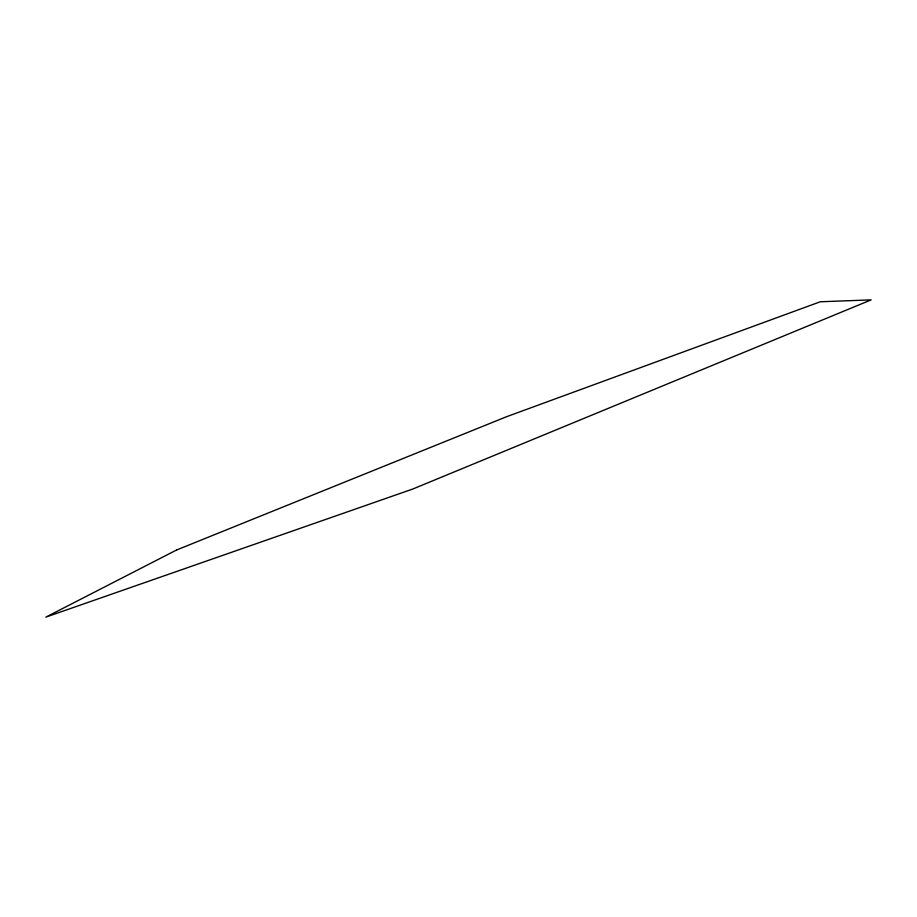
<?xml version="1.0" encoding="UTF-8"?>
<svg xmlns="http://www.w3.org/2000/svg" width="917" height="917" viewBox="0 0 917 917"><rect width="100%" height="100%" fill="white"/><g stroke="black" fill="none" stroke-linecap="round" stroke-linejoin="round"><path stroke-width="1.38" d="M176.568 550.005L45.85 617.13L412.788 489.025L871.15 299.87L820.268 301.773L506.677 416.673L176.568 550.005"/></g></svg>
